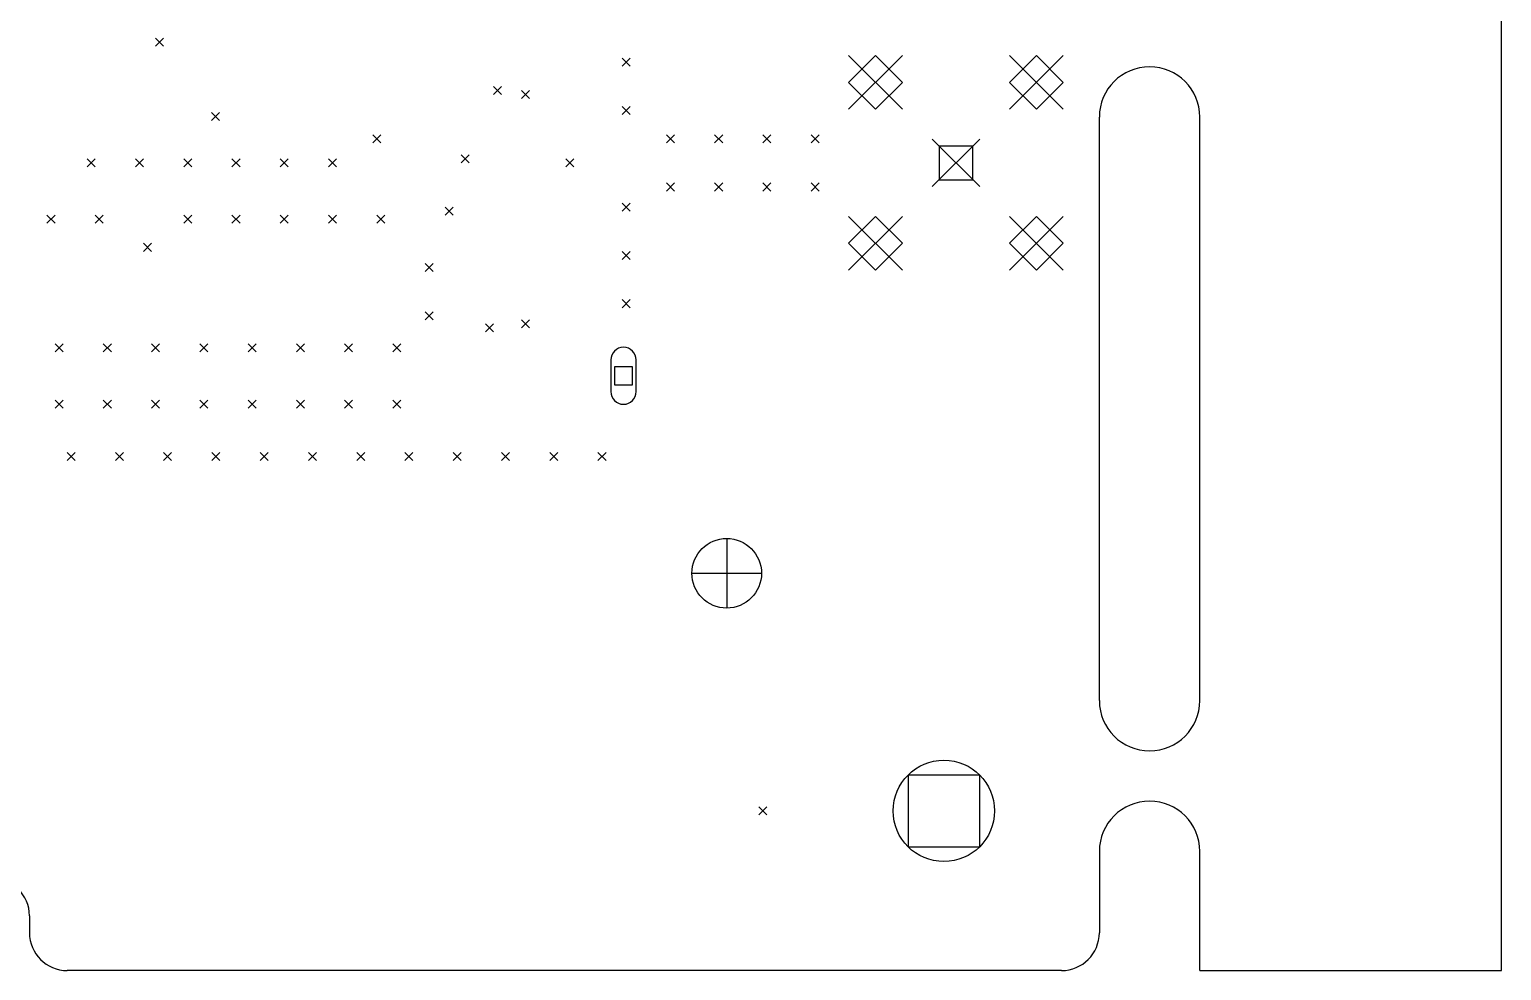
# Model space of a CAD drawing. Extents: x 3.56 to 8.19, y -7.27 to -2.1.
# Drawn here: x 6.363 to 8.193, y -5.874 to -4.704 of the extents above; entities that cross this region are included whole.
import ezdxf

# ---------------------------------------------------------------- set-up
doc = ezdxf.new("R2010")
doc.units = 0
doc.header["$MEASUREMENT"] = 0
doc.layers.add('BLACK', color=7, linetype='CONTINUOUS')

msp = doc.modelspace()

# ---------------------------------------------------------------- linework, layer by layer
at = {"layer": 'BLACK', "linetype": 'CONTINUOUS'}
for p, q in [((8.1933, -5.8736), (8.1933, -2.0986)), ((6.52, -4.715), (6.53, -4.725)), ((6.53, -4.715), (6.52, -4.725)), ((7.1, -4.74), (7.11, -4.75)), ((7.11, -4.74), (7.1, -4.75)), ((7.3815, -4.7365), (7.4485, -4.8035)), ((7.4485, -4.7365), (7.3815, -4.8035)), ((7.415, -4.7365), (7.3815, -4.77)), ((7.4485, -4.77), (7.415, -4.7365)), ((7.5815, -4.7365), (7.6485, -4.8035)), ((7.6485, -4.7365), (7.5815, -4.8035)), ((7.615, -4.7365), (7.5815, -4.77)), ((7.6485, -4.77), (7.615, -4.7365)), ((6.94, -4.775), (6.95, -4.785)), ((6.95, -4.775), (6.94, -4.785)), ((7.3815, -4.77), (7.415, -4.8035)), ((7.415, -4.8035), (7.4485, -4.77)), ((7.5815, -4.77), (7.615, -4.8035)), ((7.615, -4.8035), (7.6485, -4.77)), ((6.975, -4.78), (6.985, -4.79)), ((6.985, -4.78), (6.975, -4.79)), ((6.5894, -4.8073), (6.5994, -4.8173)), ((6.5994, -4.8073), (6.5894, -4.8173)), ((7.1, -4.8), (7.11, -4.81)), ((7.11, -4.8), (7.1, -4.81)), ((7.6933, -5.5381), (7.6933, -4.8131)), ((7.8183, -5.5381), (7.8183, -4.8131)), ((6.79, -4.835), (6.8, -4.845)), ((6.8, -4.835), (6.79, -4.845)), ((7.155, -4.835), (7.165, -4.845)), ((7.165, -4.835), (7.155, -4.845)), ((7.215, -4.835), (7.225, -4.845)), ((7.225, -4.835), (7.215, -4.845)), ((7.275, -4.835), (7.285, -4.845)), ((7.285, -4.835), (7.275, -4.845)), ((7.335, -4.835), (7.345, -4.845)), ((7.345, -4.835), (7.335, -4.845)), ((7.4855, -4.8405), (7.5445, -4.8995)), ((7.5445, -4.8405), (7.4855, -4.8995)), ((7.5359, -4.8491), (7.4941, -4.8491)), ((7.4941, -4.8491), (7.4941, -4.8909)), ((7.5359, -4.8909), (7.5359, -4.8491)), ((6.435, -4.865), (6.445, -4.875)), ((6.445, -4.865), (6.435, -4.875)), ((6.495, -4.865), (6.505, -4.875)), ((6.505, -4.865), (6.495, -4.875)), ((6.555, -4.865), (6.565, -4.875)), ((6.565, -4.865), (6.555, -4.875)), ((6.615, -4.865), (6.625, -4.875)), ((6.625, -4.865), (6.615, -4.875)), ((6.675, -4.865), (6.685, -4.875)), ((6.685, -4.865), (6.675, -4.875)), ((6.735, -4.865), (6.745, -4.875)), ((6.745, -4.865), (6.735, -4.875)), ((6.9, -4.86), (6.91, -4.87)), ((6.91, -4.86), (6.9, -4.87)), ((7.03, -4.865), (7.04, -4.875)), ((7.04, -4.865), (7.03, -4.875)), ((7.155, -4.895), (7.165, -4.905)), ((7.165, -4.895), (7.155, -4.905)), ((7.215, -4.895), (7.225, -4.905)), ((7.225, -4.895), (7.215, -4.905)), ((7.275, -4.895), (7.285, -4.905)), ((7.285, -4.895), (7.275, -4.905)), ((7.335, -4.895), (7.345, -4.905)), ((7.345, -4.895), (7.335, -4.905)), ((7.4941, -4.8909), (7.5359, -4.8909)), ((7.1, -4.92), (7.11, -4.93)), ((7.11, -4.92), (7.1, -4.93)), ((6.385, -4.935), (6.395, -4.945)), ((6.395, -4.935), (6.385, -4.945)), ((6.445, -4.935), (6.455, -4.945)), ((6.455, -4.935), (6.445, -4.945)), ((6.555, -4.935), (6.565, -4.945)), ((6.565, -4.935), (6.555, -4.945)), ((6.615, -4.935), (6.625, -4.945)), ((6.625, -4.935), (6.615, -4.945)), ((6.675, -4.935), (6.685, -4.945)), ((6.685, -4.935), (6.675, -4.945)), ((6.735, -4.935), (6.745, -4.945)), ((6.745, -4.935), (6.735, -4.945)), ((6.795, -4.935), (6.805, -4.945)), ((6.805, -4.935), (6.795, -4.945)), ((6.88, -4.925), (6.89, -4.935)), ((6.89, -4.925), (6.88, -4.935)), ((7.3815, -4.9365), (7.4485, -5.0035)), ((7.4485, -4.9365), (7.3815, -5.0035)), ((7.415, -4.9365), (7.3815, -4.97)), ((7.4485, -4.97), (7.415, -4.9365)), ((7.5815, -4.9365), (7.6485, -5.0035)), ((7.6485, -4.9365), (7.5815, -5.0035)), ((7.615, -4.9365), (7.5815, -4.97)), ((7.6485, -4.97), (7.615, -4.9365)), ((6.505, -4.97), (6.515, -4.98)), ((6.515, -4.97), (6.505, -4.98)), ((7.3815, -4.97), (7.415, -5.0035)), ((7.415, -5.0035), (7.4485, -4.97)), ((7.5815, -4.97), (7.615, -5.0035)), ((7.615, -5.0035), (7.6485, -4.97)), ((6.855, -4.995), (6.865, -5.005)), ((6.865, -4.995), (6.855, -5.005)), ((7.1, -4.98), (7.11, -4.99)), ((7.11, -4.98), (7.1, -4.99)), ((7.1, -5.04), (7.11, -5.05)), ((7.11, -5.04), (7.1, -5.05)), ((6.855, -5.055), (6.865, -5.065)), ((6.865, -5.055), (6.855, -5.065)), ((6.975, -5.065), (6.985, -5.075)), ((6.985, -5.065), (6.975, -5.075)), ((6.93, -5.07), (6.94, -5.08)), ((6.94, -5.07), (6.93, -5.08)), ((6.395, -5.095), (6.405, -5.105)), ((6.405, -5.095), (6.395, -5.105)), ((6.455, -5.095), (6.465, -5.105)), ((6.465, -5.095), (6.455, -5.105)), ((6.515, -5.095), (6.525, -5.105)), ((6.525, -5.095), (6.515, -5.105)), ((6.575, -5.095), (6.585, -5.105)), ((6.585, -5.095), (6.575, -5.105)), ((6.635, -5.095), (6.645, -5.105)), ((6.645, -5.095), (6.635, -5.105)), ((6.695, -5.095), (6.705, -5.105)), ((6.705, -5.095), (6.695, -5.105)), ((6.755, -5.095), (6.765, -5.105)), ((6.765, -5.095), (6.755, -5.105)), ((6.815, -5.095), (6.825, -5.105)), ((6.825, -5.095), (6.815, -5.105)), ((7.0859, -5.1149), (7.0859, -5.1543)), ((7.1128, -5.1235), (7.0905, -5.1235)), ((7.0905, -5.1235), (7.0905, -5.1457)), ((7.1128, -5.1457), (7.1128, -5.1235)), ((7.1174, -5.1543), (7.1174, -5.1149)), ((7.0905, -5.1457), (7.1128, -5.1457)), ((6.395, -5.165), (6.405, -5.175)), ((6.405, -5.165), (6.395, -5.175)), ((6.455, -5.165), (6.465, -5.175)), ((6.465, -5.165), (6.455, -5.175)), ((6.515, -5.165), (6.525, -5.175)), ((6.525, -5.165), (6.515, -5.175)), ((6.575, -5.165), (6.585, -5.175)), ((6.585, -5.165), (6.575, -5.175)), ((6.635, -5.165), (6.645, -5.175)), ((6.645, -5.165), (6.635, -5.175)), ((6.695, -5.165), (6.705, -5.175)), ((6.705, -5.165), (6.695, -5.175)), ((6.755, -5.165), (6.765, -5.175)), ((6.765, -5.165), (6.755, -5.175)), ((6.815, -5.165), (6.825, -5.175)), ((6.825, -5.165), (6.815, -5.175)), ((6.41, -5.23), (6.42, -5.24)), ((6.42, -5.23), (6.41, -5.24)), ((6.47, -5.23), (6.48, -5.24)), ((6.48, -5.23), (6.47, -5.24)), ((6.53, -5.23), (6.54, -5.24)), ((6.54, -5.23), (6.53, -5.24)), ((6.59, -5.23), (6.6, -5.24)), ((6.6, -5.23), (6.59, -5.24)), ((6.65, -5.23), (6.66, -5.24)), ((6.66, -5.23), (6.65, -5.24)), ((6.71, -5.23), (6.72, -5.24)), ((6.72, -5.23), (6.71, -5.24)), ((6.77, -5.23), (6.78, -5.24)), ((6.78, -5.23), (6.77, -5.24)), ((6.83, -5.23), (6.84, -5.24)), ((6.84, -5.23), (6.83, -5.24)), ((6.89, -5.23), (6.9, -5.24)), ((6.9, -5.23), (6.89, -5.24)), ((6.95, -5.23), (6.96, -5.24)), ((6.96, -5.23), (6.95, -5.24)), ((7.01, -5.23), (7.02, -5.24)), ((7.02, -5.23), (7.01, -5.24)), ((7.07, -5.23), (7.08, -5.24)), ((7.08, -5.23), (7.07, -5.24)), ((7.23, -5.3367), (7.23, -5.4233)), ((7.1867, -5.38), (7.2733, -5.38)), ((7.5445, -5.6307), (7.4555, -5.6307)), ((7.4555, -5.6307), (7.4555, -5.7197)), ((7.5445, -5.7197), (7.5445, -5.6307)), ((7.27, -5.67), (7.28, -5.68)), ((7.28, -5.67), (7.27, -5.68)), ((7.4555, -5.7197), (7.5445, -5.7197)), ((7.6933, -5.7256), (7.6933, -5.8266)), ((7.8183, -5.8736), (7.8183, -5.7256)), ((6.3632, -5.8056), (6.3632, -5.8266)), ((7.6463, -5.8736), (6.4102, -5.8736)), ((7.8183, -5.8736), (8.1933, -5.8736))]:
    msp.add_line(p, q, dxfattribs=at)
at = {"layer": 'BLACK'}
for centre, radius in [((7.23, -5.38), 0.0433), ((7.5, -5.6752), 0.063)]:
    msp.add_circle(centre, radius, dxfattribs=at)
for centre, radius, start, end in [((7.7558, -4.8131), 0.0625, 0, 180), ((7.1017, -5.1149), 0.0157, 0, 180), ((7.1017, -5.1543), 0.0157, 180, 360), ((7.7558, -5.5381), 0.0625, -180, 0), ((7.7558, -5.7256), 0.0625, 0, 180), ((6.3162, -5.8056), 0.047, 0, 90), ((6.4102, -5.8266), 0.047, -180, -90), ((7.6463, -5.8266), 0.047, -90, 0)]:
    msp.add_arc(centre, radius, start, end, dxfattribs=at)

doc.saveas('drawing.dxf')
